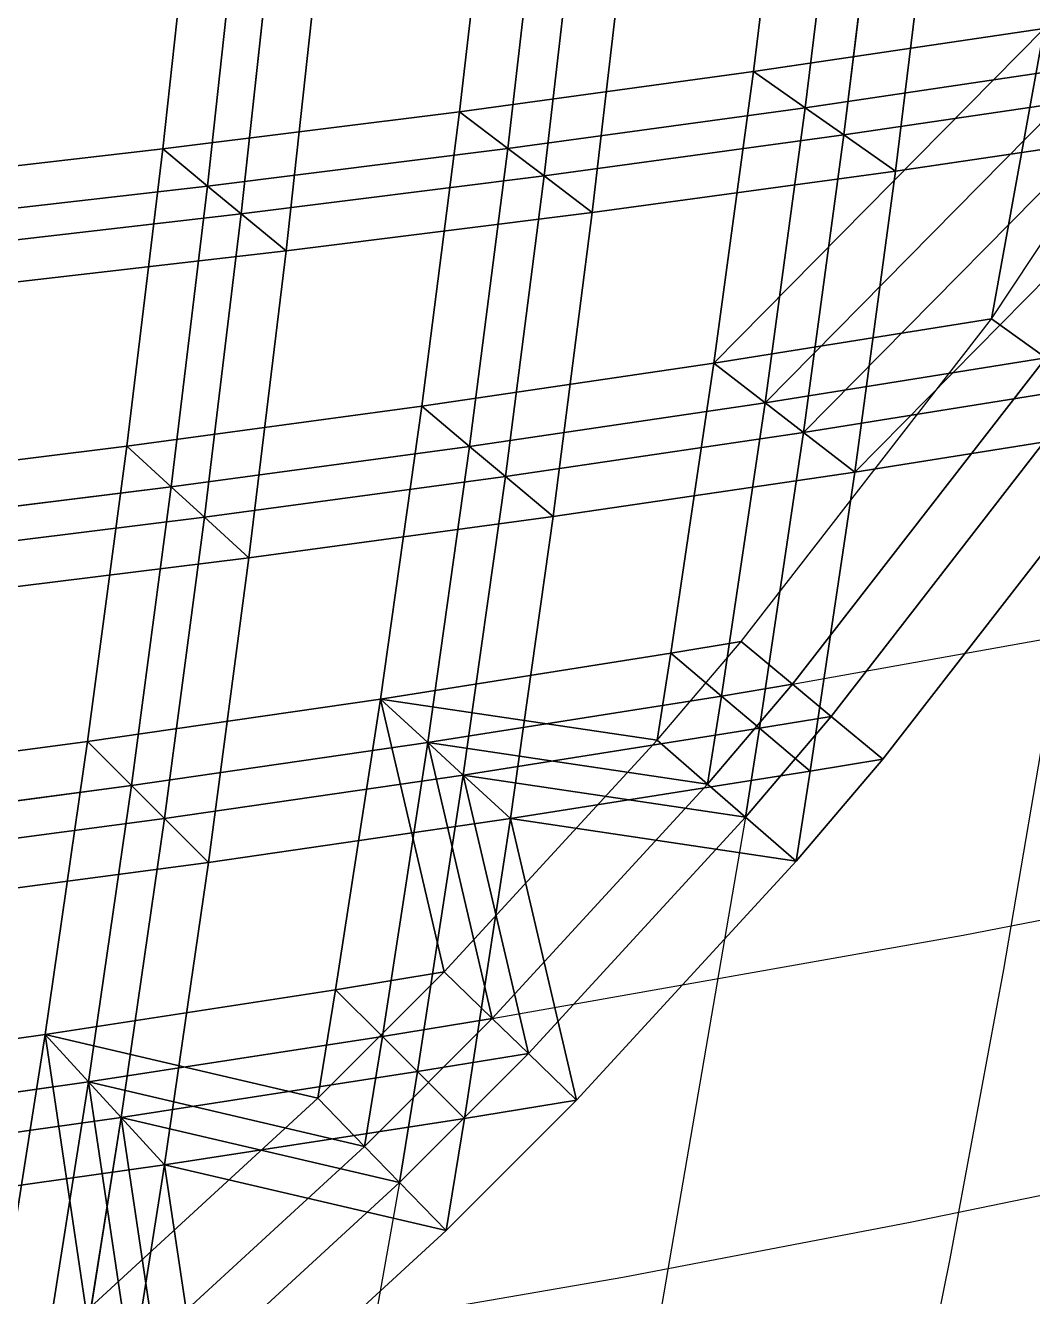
# Model space of a CAD drawing. Extents: x -25.3 to 28.3, y -25.5 to 26.5.
# Drawn here: x 11.857 to 15.059, y -13.819 to -9.778 of the extents above; entities that cross this region are included whole.
import ezdxf

# ---------------------------------------------------------------- set-up
doc = ezdxf.new("R2010")
doc.units = 0

msp = doc.modelspace()

# ---------------------------------------------------------------- linework, layer by layer
at = {"layer": 'LowerTendons'}
for p, q in [((14.33623, -10.03956, 30.1942), (15.27127, -9.90135, 29.77854)), ((13.39093, -10.16868, 30.58253), (14.33623, -10.03956, 30.1942)), ((12.43615, -10.28868, 30.94342), (13.39093, -10.16868, 30.58253)), ((11.47265, -10.39952, 31.2768), (12.43615, -10.28868, 30.94342)), ((14.2092, -10.97741, 29.92666), (15.10155, -10.83516, 29.539)), ((13.26925, -11.11605, 30.30463), (14.2092, -10.97741, 29.92666)), ((12.3205, -11.24481, 30.65566), (13.26925, -11.11605, 30.30463)), ((11.36368, -11.36368, 30.97973), (12.3205, -11.24481, 30.65566)), ((14.2965, -11.87239, 29.54093), (15.91129, -11.58328, 28.82132)), ((14.07035, -11.90998, 29.63423), (14.2965, -11.87239, 29.54093)), ((13.13634, -12.05742, 30.00109), (14.07035, -11.90998, 29.63423)), ((12.19426, -12.19426, 30.34156), (13.13634, -12.05742, 30.00109)), ((11.24481, -12.3205, 30.65566), (12.19426, -12.19426, 30.34156)), ((14.83911, -12.66991, 28.93586), (15.74993, -12.49178, 28.52903)), ((13.34152, -12.93495, 29.54151), (14.83911, -12.66991, 28.93586)), ((12.99217, -12.99217, 29.67183), (13.34152, -12.93495, 29.54151)), ((12.05742, -13.13634, 30.00109), (12.99217, -12.99217, 29.67183)), ((11.11605, -13.26925, 30.30463), (12.05742, -13.13634, 30.00109)), ((14.6701, -13.58229, 28.60629), (15.57546, -13.39556, 28.21301)), ((13.75696, -13.75696, 28.97417), (14.6701, -13.58229, 28.60629)), ((12.19031, -14.02624, 29.541), (13.75696, -13.75696, 28.97417))]:
    msp.add_line(p, q, dxfattribs=at)
at = {"layer": 'TestBases'}
for points in [[(14.17192, -9.92449, 29.84814), (15.09624, -9.78787, 29.43724), (15.21426, -8.86697, 29.66738), (14.28586, -8.99273, 30.08812)], [(14.33623, -10.03956, 30.1942), (15.27127, -9.90135, 29.77854), (15.39065, -8.96978, 30.01135), (14.45149, -9.09699, 30.43697)], [(14.33623, -10.03956, 30.1942), (15.27127, -9.90135, 29.77854), (15.39065, -8.96978, 30.01135), (14.45149, -9.09699, 30.43697)], [(13.23745, -10.05213, 30.23201), (14.17192, -9.92449, 29.84814), (14.28586, -8.99273, 30.08812), (13.34667, -9.11028, 30.48145)], [(14.17192, -9.92449, 29.84814), (14.28586, -8.99273, 30.08812), (14.45149, -9.09699, 30.43697), (14.33623, -10.03956, 30.1942)], [(14.28586, -8.99273, 30.08812), (14.17192, -9.92449, 29.84814), (14.33623, -10.03956, 30.1942), (14.45149, -9.09699, 30.43697)], [(14.45946, -10.12586, 30.45375), (15.40254, -9.98647, 30.03452), (15.52295, -9.04688, 30.26932), (14.57572, -9.17519, 30.69861)], [(14.45946, -10.12586, 30.45375), (15.40254, -9.98647, 30.03452), (15.52295, -9.04688, 30.26932), (14.57572, -9.17519, 30.69861)], [(12.29361, -10.17075, 30.58877), (13.23745, -10.05213, 30.23201), (13.34667, -9.11028, 30.48145), (12.39749, -9.21961, 30.84722)], [(13.23745, -10.05213, 30.23201), (13.34667, -9.11028, 30.48145), (13.50142, -9.21591, 30.83486), (13.39093, -10.16868, 30.58253)], [(13.34667, -9.11028, 30.48145), (13.23745, -10.05213, 30.23201), (13.39093, -10.16868, 30.58253), (13.50142, -9.21591, 30.83486)], [(13.39093, -10.16868, 30.58253), (14.33623, -10.03956, 30.1942), (14.45149, -9.09699, 30.43697), (13.50142, -9.21591, 30.83486)], [(13.39093, -10.16868, 30.58253), (14.33623, -10.03956, 30.1942), (14.45149, -9.09699, 30.43697), (13.50142, -9.21591, 30.83486)], [(14.33623, -10.03956, 30.1942), (14.45149, -9.09699, 30.43697), (14.57572, -9.17519, 30.69861), (14.45946, -10.12586, 30.45375)], [(14.45149, -9.09699, 30.43697), (14.33623, -10.03956, 30.1942), (14.45946, -10.12586, 30.45375), (14.57572, -9.17519, 30.69861)], [(14.62377, -10.24093, 30.79982), (15.57757, -10.09995, 30.37582), (15.69935, -9.14969, 30.61329), (14.74135, -9.27945, 31.04745)], [(13.50604, -10.25609, 30.84542), (14.45946, -10.12586, 30.45375), (14.57572, -9.17519, 30.69861), (13.61747, -9.29513, 31.09992)], [(13.50604, -10.25609, 30.84542), (14.45946, -10.12586, 30.45375), (14.57572, -9.17519, 30.69861), (13.61747, -9.29513, 31.09992)], [(14.45946, -10.12586, 30.45375), (14.57572, -9.17519, 30.69861), (14.74135, -9.27945, 31.04745), (14.62377, -10.24093, 30.79982)], [(14.57572, -9.17519, 30.69861), (14.45946, -10.12586, 30.45375), (14.62377, -10.24093, 30.79982), (14.74135, -9.27945, 31.04745)], [(11.34116, -10.28033, 30.91833), (12.29361, -10.17075, 30.58877), (12.39749, -9.21961, 30.84722), (11.43909, -9.32065, 31.1853)], [(12.29361, -10.17075, 30.58877), (12.39749, -9.21961, 30.84722), (12.54122, -9.3265, 31.20487), (12.43615, -10.28868, 30.94342)], [(12.39749, -9.21961, 30.84722), (12.29361, -10.17075, 30.58877), (12.43615, -10.28868, 30.94342), (12.54122, -9.3265, 31.20487)], [(12.43615, -10.28868, 30.94342), (13.39093, -10.16868, 30.58253), (13.50142, -9.21591, 30.83486), (12.54122, -9.3265, 31.20487)], [(12.43615, -10.28868, 30.94342), (13.39093, -10.16868, 30.58253), (13.50142, -9.21591, 30.83486), (12.54122, -9.3265, 31.20487)], [(13.39093, -10.16868, 30.58253), (13.50142, -9.21591, 30.83486), (13.61747, -9.29513, 31.09992), (13.50604, -10.25609, 30.84542)], [(13.50142, -9.21591, 30.83486), (13.39093, -10.16868, 30.58253), (13.50604, -10.25609, 30.84542), (13.61747, -9.29513, 31.09992)], [(13.65951, -10.37263, 31.19593), (14.62377, -10.24093, 30.79982), (14.74135, -9.27945, 31.04745), (13.77222, -9.40076, 31.45333)], [(11.47265, -10.39952, 31.2768), (12.43615, -10.28868, 30.94342), (12.54122, -9.3265, 31.20487), (11.57172, -9.42871, 31.54687)], [(11.47265, -10.39952, 31.2768), (12.43615, -10.28868, 30.94342), (12.54122, -9.3265, 31.20487), (11.57172, -9.42871, 31.54687)], [(12.43615, -10.28868, 30.94342), (12.54122, -9.3265, 31.20487), (12.64903, -9.40667, 31.47311), (12.54305, -10.37712, 31.20941)], [(12.54122, -9.3265, 31.20487), (12.43615, -10.28868, 30.94342), (12.54305, -10.37712, 31.20941), (12.64903, -9.40667, 31.47311)], [(12.54305, -10.37712, 31.20941), (13.50604, -10.25609, 30.84542), (13.61747, -9.29513, 31.09992), (12.64903, -9.40667, 31.47311)], [(12.54305, -10.37712, 31.20941), (13.50604, -10.25609, 30.84542), (13.61747, -9.29513, 31.09992), (12.64903, -9.40667, 31.47311)], [(13.50604, -10.25609, 30.84542), (13.61747, -9.29513, 31.09992), (13.77222, -9.40076, 31.45333), (13.65951, -10.37263, 31.19593)], [(13.61747, -9.29513, 31.09992), (13.50604, -10.25609, 30.84542), (13.65951, -10.37263, 31.19593), (13.77222, -9.40076, 31.45333)], [(11.57127, -10.48892, 31.54565), (12.54305, -10.37712, 31.20941), (12.64903, -9.40667, 31.47311), (11.67119, -9.50976, 31.81804)], [(11.57127, -10.48892, 31.54565), (12.54305, -10.37712, 31.20941), (12.64903, -9.40667, 31.47311), (11.67119, -9.50976, 31.81804)], [(12.54305, -10.37712, 31.20941), (12.64903, -9.40667, 31.47311), (12.79277, -9.51356, 31.83076), (12.68558, -10.49504, 31.56406)], [(12.64903, -9.40667, 31.47311), (12.54305, -10.37712, 31.20941), (12.68558, -10.49504, 31.56406), (12.79277, -9.51356, 31.83076)], [(12.68558, -10.49504, 31.56406), (13.65951, -10.37263, 31.19593), (13.77222, -9.40076, 31.45333), (12.79277, -9.51356, 31.83076)], [(11.70276, -10.60811, 31.90413), (12.68558, -10.49504, 31.56406), (12.79277, -9.51356, 31.83076), (11.80381, -9.61783, 32.17961)], [(14.92847, -10.71098, 29.20044), (14.92847, -10.71098, 29.20044), (15.5928, -9.71007, 29.20324), (15.09624, -9.78787, 29.43724)], [(14.92847, -10.71098, 29.20044), (15.5928, -9.71007, 29.20324), (15.77358, -9.82265, 29.54183), (15.10155, -10.83516, 29.539)], [(15.09624, -9.78787, 29.43724), (15.09624, -9.78787, 29.43724), (14.17192, -9.92449, 29.84814), (14.04634, -10.85159, 29.58366)], [(14.04634, -10.85159, 29.58366), (15.09624, -9.78787, 29.43724), (15.27127, -9.90135, 29.77854), (14.2092, -10.97741, 29.92666)], [(14.04634, -10.85159, 29.58366), (14.04634, -10.85159, 29.58366), (14.92847, -10.71098, 29.20044), (15.09624, -9.78787, 29.43724)], [(15.09624, -9.78787, 29.43724), (14.04634, -10.85159, 29.58366), (14.2092, -10.97741, 29.92666), (15.27127, -9.90135, 29.77854)], [(14.17192, -9.92449, 29.84814), (15.09624, -9.78787, 29.43724), (15.27127, -9.90135, 29.77854), (14.33623, -10.03956, 30.1942)], [(15.09624, -9.78787, 29.43724), (14.17192, -9.92449, 29.84814), (14.33623, -10.03956, 30.1942), (15.27127, -9.90135, 29.77854)], [(14.92847, -10.71098, 29.20044), (15.09624, -9.78787, 29.43724), (15.27127, -9.90135, 29.77854), (15.10155, -10.83516, 29.539)], [(15.09624, -9.78787, 29.43724), (14.92847, -10.71098, 29.20044), (15.10155, -10.83516, 29.539), (15.27127, -9.90135, 29.77854)], [(13.11716, -10.98865, 29.9573), (14.04634, -10.85159, 29.58366), (14.17192, -9.92449, 29.84814), (13.23745, -10.05213, 30.23201)], [(13.23745, -10.05213, 30.23201), (14.17192, -9.92449, 29.84814), (14.33623, -10.03956, 30.1942), (13.39093, -10.16868, 30.58253)], [(14.17192, -9.92449, 29.84814), (13.23745, -10.05213, 30.23201), (13.39093, -10.16868, 30.58253), (14.33623, -10.03956, 30.1942)], [(14.04634, -10.85159, 29.58366), (14.17192, -9.92449, 29.84814), (14.33623, -10.03956, 30.1942), (14.2092, -10.97741, 29.92666)], [(14.17192, -9.92449, 29.84814), (14.04634, -10.85159, 29.58366), (14.2092, -10.97741, 29.92666), (14.33623, -10.03956, 30.1942)], [(15.27127, -9.90135, 29.77854), (15.27127, -9.90135, 29.77854), (14.33623, -10.03956, 30.1942), (14.2092, -10.97741, 29.92666)], [(15.27127, -9.90135, 29.77854), (15.27127, -9.90135, 29.77854), (14.33623, -10.03956, 30.1942), (14.2092, -10.97741, 29.92666)], [(14.2092, -10.97741, 29.92666), (15.27127, -9.90135, 29.77854), (15.40254, -9.98647, 30.03452), (14.33134, -11.07177, 30.18391)], [(14.2092, -10.97741, 29.92666), (14.2092, -10.97741, 29.92666), (15.10155, -10.83516, 29.539), (15.27127, -9.90135, 29.77854)], [(14.2092, -10.97741, 29.92666), (14.2092, -10.97741, 29.92666), (15.10155, -10.83516, 29.539), (15.27127, -9.90135, 29.77854)], [(15.27127, -9.90135, 29.77854), (14.2092, -10.97741, 29.92666), (14.33134, -11.07177, 30.18391), (15.40254, -9.98647, 30.03452)], [(14.33623, -10.03956, 30.1942), (15.27127, -9.90135, 29.77854), (15.40254, -9.98647, 30.03452), (14.45946, -10.12586, 30.45375)], [(15.27127, -9.90135, 29.77854), (14.33623, -10.03956, 30.1942), (14.45946, -10.12586, 30.45375), (15.40254, -9.98647, 30.03452)], [(15.40254, -9.98647, 30.03452), (15.40254, -9.98647, 30.03452), (14.45946, -10.12586, 30.45375), (14.33134, -11.07177, 30.18391)], [(15.40254, -9.98647, 30.03452), (15.40254, -9.98647, 30.03452), (14.45946, -10.12586, 30.45375), (14.33134, -11.07177, 30.18391)], [(14.33134, -11.07177, 30.18391), (15.40254, -9.98647, 30.03452), (15.57757, -10.09995, 30.37582), (14.4942, -11.19759, 30.52691)], [(14.33134, -11.07177, 30.18391), (14.33134, -11.07177, 30.18391), (15.23136, -10.9283, 29.79292), (15.40254, -9.98647, 30.03452)], [(14.33134, -11.07177, 30.18391), (14.33134, -11.07177, 30.18391), (15.23136, -10.9283, 29.79292), (15.40254, -9.98647, 30.03452)], [(15.40254, -9.98647, 30.03452), (14.33134, -11.07177, 30.18391), (14.4942, -11.19759, 30.52691), (15.57757, -10.09995, 30.37582)], [(14.45946, -10.12586, 30.45375), (15.40254, -9.98647, 30.03452), (15.57757, -10.09995, 30.37582), (14.62377, -10.24093, 30.79982)], [(15.40254, -9.98647, 30.03452), (14.45946, -10.12586, 30.45375), (14.62377, -10.24093, 30.79982), (15.57757, -10.09995, 30.37582)], [(12.17929, -11.11593, 30.30431), (13.11716, -10.98865, 29.9573), (13.23745, -10.05213, 30.23201), (12.29361, -10.17075, 30.58877)], [(12.29361, -10.17075, 30.58877), (13.23745, -10.05213, 30.23201), (13.39093, -10.16868, 30.58253), (12.43615, -10.28868, 30.94342)], [(13.23745, -10.05213, 30.23201), (12.29361, -10.17075, 30.58877), (12.43615, -10.28868, 30.94342), (13.39093, -10.16868, 30.58253)], [(13.11716, -10.98865, 29.9573), (13.23745, -10.05213, 30.23201), (13.39093, -10.16868, 30.58253), (13.26925, -11.11605, 30.30463)], [(13.23745, -10.05213, 30.23201), (13.11716, -10.98865, 29.9573), (13.26925, -11.11605, 30.30463), (13.39093, -10.16868, 30.58253)], [(13.26925, -11.11605, 30.30463), (14.2092, -10.97741, 29.92666), (14.33623, -10.03956, 30.1942), (13.39093, -10.16868, 30.58253)], [(13.26925, -11.11605, 30.30463), (14.2092, -10.97741, 29.92666), (14.33623, -10.03956, 30.1942), (13.39093, -10.16868, 30.58253)], [(13.39093, -10.16868, 30.58253), (14.33623, -10.03956, 30.1942), (14.45946, -10.12586, 30.45375), (13.50604, -10.25609, 30.84542)], [(14.33623, -10.03956, 30.1942), (13.39093, -10.16868, 30.58253), (13.50604, -10.25609, 30.84542), (14.45946, -10.12586, 30.45375)], [(14.2092, -10.97741, 29.92666), (14.33623, -10.03956, 30.1942), (14.45946, -10.12586, 30.45375), (14.33134, -11.07177, 30.18391)], [(14.33623, -10.03956, 30.1942), (14.2092, -10.97741, 29.92666), (14.33134, -11.07177, 30.18391), (14.45946, -10.12586, 30.45375)], [(15.57757, -10.09995, 30.37582), (15.57757, -10.09995, 30.37582), (14.62377, -10.24093, 30.79982), (14.4942, -11.19759, 30.52691)], [(14.4942, -11.19759, 30.52691), (14.4942, -11.19759, 30.52691), (15.40445, -11.05249, 30.13147), (15.57757, -10.09995, 30.37582)], [(13.38331, -11.2116, 30.56513), (14.33134, -11.07177, 30.18391), (14.45946, -10.12586, 30.45375), (13.50604, -10.25609, 30.84542)], [(13.38331, -11.2116, 30.56513), (14.33134, -11.07177, 30.18391), (14.45946, -10.12586, 30.45375), (13.50604, -10.25609, 30.84542)], [(13.50604, -10.25609, 30.84542), (14.45946, -10.12586, 30.45375), (14.62377, -10.24093, 30.79982), (13.65951, -10.37263, 31.19593)], [(14.45946, -10.12586, 30.45375), (13.50604, -10.25609, 30.84542), (13.65951, -10.37263, 31.19593), (14.62377, -10.24093, 30.79982)], [(14.33134, -11.07177, 30.18391), (14.45946, -10.12586, 30.45375), (14.62377, -10.24093, 30.79982), (14.4942, -11.19759, 30.52691)], [(14.45946, -10.12586, 30.45375), (14.33134, -11.07177, 30.18391), (14.4942, -11.19759, 30.52691), (14.62377, -10.24093, 30.79982)], [(11.23344, -11.23344, 30.62466), (12.17929, -11.11593, 30.30431), (12.29361, -10.17075, 30.58877), (11.34116, -10.28033, 30.91833)], [(11.34116, -10.28033, 30.91833), (12.29361, -10.17075, 30.58877), (12.43615, -10.28868, 30.94342), (11.47265, -10.39952, 31.2768)], [(12.29361, -10.17075, 30.58877), (11.34116, -10.28033, 30.91833), (11.47265, -10.39952, 31.2768), (12.43615, -10.28868, 30.94342)], [(12.17929, -11.11593, 30.30431), (12.29361, -10.17075, 30.58877), (12.43615, -10.28868, 30.94342), (12.3205, -11.24481, 30.65566)], [(12.29361, -10.17075, 30.58877), (12.17929, -11.11593, 30.30431), (12.3205, -11.24481, 30.65566), (12.43615, -10.28868, 30.94342)], [(12.3205, -11.24481, 30.65566), (13.26925, -11.11605, 30.30463), (13.39093, -10.16868, 30.58253), (12.43615, -10.28868, 30.94342)], [(12.3205, -11.24481, 30.65566), (13.26925, -11.11605, 30.30463), (13.39093, -10.16868, 30.58253), (12.43615, -10.28868, 30.94342)], [(12.43615, -10.28868, 30.94342), (13.39093, -10.16868, 30.58253), (13.50604, -10.25609, 30.84542), (12.54305, -10.37712, 31.20941)], [(13.39093, -10.16868, 30.58253), (12.43615, -10.28868, 30.94342), (12.54305, -10.37712, 31.20941), (13.50604, -10.25609, 30.84542)], [(13.26925, -11.11605, 30.30463), (13.39093, -10.16868, 30.58253), (13.50604, -10.25609, 30.84542), (13.38331, -11.2116, 30.56513)], [(13.39093, -10.16868, 30.58253), (13.26925, -11.11605, 30.30463), (13.38331, -11.2116, 30.56513), (13.50604, -10.25609, 30.84542)], [(12.4264, -11.34147, 30.91918), (13.38331, -11.2116, 30.56513), (13.50604, -10.25609, 30.84542), (12.54305, -10.37712, 31.20941)], [(12.4264, -11.34147, 30.91918), (13.38331, -11.2116, 30.56513), (13.50604, -10.25609, 30.84542), (12.54305, -10.37712, 31.20941)], [(12.54305, -10.37712, 31.20941), (13.50604, -10.25609, 30.84542), (13.65951, -10.37263, 31.19593), (12.68558, -10.49504, 31.56406)], [(13.50604, -10.25609, 30.84542), (12.54305, -10.37712, 31.20941), (12.68558, -10.49504, 31.56406), (13.65951, -10.37263, 31.19593)], [(13.38331, -11.2116, 30.56513), (13.50604, -10.25609, 30.84542), (13.65951, -10.37263, 31.19593), (13.53539, -11.33901, 30.91246)], [(13.50604, -10.25609, 30.84542), (13.38331, -11.2116, 30.56513), (13.53539, -11.33901, 30.91246), (13.65951, -10.37263, 31.19593)], [(13.53539, -11.33901, 30.91246), (14.4942, -11.19759, 30.52691), (14.62377, -10.24093, 30.79982), (13.65951, -10.37263, 31.19593)], [(11.36368, -11.36368, 30.97973), (12.3205, -11.24481, 30.65566), (12.43615, -10.28868, 30.94342), (11.47265, -10.39952, 31.2768)], [(11.36368, -11.36368, 30.97973), (12.3205, -11.24481, 30.65566), (12.43615, -10.28868, 30.94342), (11.47265, -10.39952, 31.2768)], [(11.47265, -10.39952, 31.2768), (12.43615, -10.28868, 30.94342), (12.54305, -10.37712, 31.20941), (11.57127, -10.48892, 31.54565)], [(12.43615, -10.28868, 30.94342), (11.47265, -10.39952, 31.2768), (11.57127, -10.48892, 31.54565), (12.54305, -10.37712, 31.20941)], [(12.3205, -11.24481, 30.65566), (12.43615, -10.28868, 30.94342), (12.54305, -10.37712, 31.20941), (12.4264, -11.34147, 30.91918)], [(12.43615, -10.28868, 30.94342), (12.3205, -11.24481, 30.65566), (12.4264, -11.34147, 30.91918), (12.54305, -10.37712, 31.20941)], [(11.46137, -11.46137, 31.24603), (12.4264, -11.34147, 30.91918), (12.54305, -10.37712, 31.20941), (11.57127, -10.48892, 31.54565)], [(11.46137, -11.46137, 31.24603), (12.4264, -11.34147, 30.91918), (12.54305, -10.37712, 31.20941), (11.57127, -10.48892, 31.54565)], [(11.57127, -10.48892, 31.54565), (12.54305, -10.37712, 31.20941), (12.68558, -10.49504, 31.56406), (11.70276, -10.60811, 31.90413)], [(12.54305, -10.37712, 31.20941), (11.57127, -10.48892, 31.54565), (11.70276, -10.60811, 31.90413), (12.68558, -10.49504, 31.56406)], [(12.4264, -11.34147, 30.91918), (12.54305, -10.37712, 31.20941), (12.68558, -10.49504, 31.56406), (12.56761, -11.47035, 31.27053)], [(12.54305, -10.37712, 31.20941), (12.4264, -11.34147, 30.91918), (12.56761, -11.47035, 31.27053), (12.68558, -10.49504, 31.56406)], [(12.56761, -11.47035, 31.27053), (13.53539, -11.33901, 30.91246), (13.65951, -10.37263, 31.19593), (12.68558, -10.49504, 31.56406)], [(11.59161, -11.59161, 31.6011), (12.56761, -11.47035, 31.27053), (12.68558, -10.49504, 31.56406), (11.70276, -10.60811, 31.90413)], [(14.13264, -11.73631, 29.20235), (14.92847, -10.71098, 29.20044), (14.04634, -10.85159, 29.58366), (13.90909, -11.77348, 29.29458)], [(14.92847, -10.71098, 29.20044), (14.04634, -10.85159, 29.58366), (14.2092, -10.97741, 29.92666), (15.10155, -10.83516, 29.539)], [(14.04634, -10.85159, 29.58366), (14.92847, -10.71098, 29.20044), (15.10155, -10.83516, 29.539), (14.2092, -10.97741, 29.92666)], [(14.13264, -11.73631, 29.20235), (14.92847, -10.71098, 29.20044), (15.10155, -10.83516, 29.539), (14.2965, -11.87239, 29.54093)], [(14.92847, -10.71098, 29.20044), (14.92847, -10.71098, 29.20044), (15.10155, -10.83516, 29.539)], [(12.98578, -11.91923, 29.65723), (13.90909, -11.77348, 29.29458), (14.04634, -10.85159, 29.58366), (13.11716, -10.98865, 29.9573)], [(13.11716, -10.98865, 29.9573), (14.04634, -10.85159, 29.58366), (14.2092, -10.97741, 29.92666), (13.26925, -11.11605, 30.30463)], [(14.04634, -10.85159, 29.58366), (13.11716, -10.98865, 29.9573), (13.26925, -11.11605, 30.30463), (14.2092, -10.97741, 29.92666)], [(13.90909, -11.77348, 29.29458), (14.04634, -10.85159, 29.58366), (14.2092, -10.97741, 29.92666), (14.07035, -11.90998, 29.63423)], [(14.04634, -10.85159, 29.58366), (13.90909, -11.77348, 29.29458), (14.07035, -11.90998, 29.63423), (14.2092, -10.97741, 29.92666)], [(14.04634, -10.85159, 29.58366), (14.04634, -10.85159, 29.58366), (14.2092, -10.97741, 29.92666)], [(14.2965, -11.87239, 29.54093), (15.10155, -10.83516, 29.539), (14.2092, -10.97741, 29.92666), (14.07035, -11.90998, 29.63423)], [(14.2965, -11.87239, 29.54093), (15.10155, -10.83516, 29.539), (14.2092, -10.97741, 29.92666), (14.07035, -11.90998, 29.63423)], [(15.10155, -10.83516, 29.539), (14.2092, -10.97741, 29.92666), (14.33134, -11.07177, 30.18391), (15.23136, -10.9283, 29.79292)], [(14.2092, -10.97741, 29.92666), (15.10155, -10.83516, 29.539), (15.23136, -10.9283, 29.79292), (14.33134, -11.07177, 30.18391)], [(14.2965, -11.87239, 29.54093), (15.10155, -10.83516, 29.539), (15.23136, -10.9283, 29.79292), (14.41939, -11.97444, 29.79486)], [(14.41939, -11.97444, 29.79486), (15.23136, -10.9283, 29.79292), (14.33134, -11.07177, 30.18391), (14.1913, -12.01236, 29.88896)], [(14.41939, -11.97444, 29.79486), (15.23136, -10.9283, 29.79292), (14.33134, -11.07177, 30.18391), (14.1913, -12.01236, 29.88896)], [(15.23136, -10.9283, 29.79292), (14.33134, -11.07177, 30.18391), (14.4942, -11.19759, 30.52691), (15.40445, -11.05249, 30.13147)], [(14.33134, -11.07177, 30.18391), (15.23136, -10.9283, 29.79292), (15.40445, -11.05249, 30.13147), (14.4942, -11.19759, 30.52691)], [(14.41939, -11.97444, 29.79486), (15.23136, -10.9283, 29.79292), (15.40445, -11.05249, 30.13147), (14.58325, -12.11052, 30.13344)], [(12.0545, -12.0545, 29.9938), (12.98578, -11.91923, 29.65723), (13.11716, -10.98865, 29.9573), (12.17929, -11.11593, 30.30431)], [(12.17929, -11.11593, 30.30431), (13.11716, -10.98865, 29.9573), (13.26925, -11.11605, 30.30463), (12.3205, -11.24481, 30.65566)], [(13.11716, -10.98865, 29.9573), (12.17929, -11.11593, 30.30431), (12.3205, -11.24481, 30.65566), (13.26925, -11.11605, 30.30463)], [(12.98578, -11.91923, 29.65723), (13.11716, -10.98865, 29.9573), (13.26925, -11.11605, 30.30463), (13.13634, -12.05742, 30.00109)], [(13.11716, -10.98865, 29.9573), (12.98578, -11.91923, 29.65723), (13.13634, -12.05742, 30.00109), (13.26925, -11.11605, 30.30463)], [(13.13634, -12.05742, 30.00109), (14.07035, -11.90998, 29.63423), (14.2092, -10.97741, 29.92666), (13.26925, -11.11605, 30.30463)], [(13.13634, -12.05742, 30.00109), (14.07035, -11.90998, 29.63423), (14.2092, -10.97741, 29.92666), (13.26925, -11.11605, 30.30463)], [(13.26925, -11.11605, 30.30463), (14.2092, -10.97741, 29.92666), (14.33134, -11.07177, 30.18391), (13.38331, -11.2116, 30.56513)], [(14.2092, -10.97741, 29.92666), (13.26925, -11.11605, 30.30463), (13.38331, -11.2116, 30.56513), (14.33134, -11.07177, 30.18391)], [(14.07035, -11.90998, 29.63423), (14.2092, -10.97741, 29.92666), (14.33134, -11.07177, 30.18391), (14.1913, -12.01236, 29.88896)], [(14.2092, -10.97741, 29.92666), (14.07035, -11.90998, 29.63423), (14.1913, -12.01236, 29.88896), (14.33134, -11.07177, 30.18391)], [(14.2092, -10.97741, 29.92666), (14.2092, -10.97741, 29.92666), (14.33134, -11.07177, 30.18391)], [(13.24926, -12.16107, 30.25898), (14.1913, -12.01236, 29.88896), (14.33134, -11.07177, 30.18391), (13.38331, -11.2116, 30.56513)], [(13.24926, -12.16107, 30.25898), (14.1913, -12.01236, 29.88896), (14.33134, -11.07177, 30.18391), (13.38331, -11.2116, 30.56513)], [(13.38331, -11.2116, 30.56513), (14.33134, -11.07177, 30.18391), (14.4942, -11.19759, 30.52691), (13.53539, -11.33901, 30.91246)], [(14.33134, -11.07177, 30.18391), (13.38331, -11.2116, 30.56513), (13.53539, -11.33901, 30.91246), (14.4942, -11.19759, 30.52691)], [(14.1913, -12.01236, 29.88896), (14.33134, -11.07177, 30.18391), (14.4942, -11.19759, 30.52691), (14.35257, -12.14887, 30.22861)], [(14.33134, -11.07177, 30.18391), (14.1913, -12.01236, 29.88896), (14.35257, -12.14887, 30.22861), (14.4942, -11.19759, 30.52691)], [(14.33134, -11.07177, 30.18391), (14.33134, -11.07177, 30.18391), (14.4942, -11.19759, 30.52691)], [(14.58325, -12.11052, 30.13344), (15.40445, -11.05249, 30.13147), (14.4942, -11.19759, 30.52691), (14.35257, -12.14887, 30.22861)], [(11.11593, -12.17929, 30.30431), (12.0545, -12.0545, 29.9938), (12.17929, -11.11593, 30.30431), (11.23344, -11.23344, 30.62466)], [(11.23344, -11.23344, 30.62466), (12.17929, -11.11593, 30.30431), (12.3205, -11.24481, 30.65566), (11.36368, -11.36368, 30.97973)], [(12.17929, -11.11593, 30.30431), (11.23344, -11.23344, 30.62466), (11.36368, -11.36368, 30.97973), (12.3205, -11.24481, 30.65566)], [(12.0545, -12.0545, 29.9938), (12.17929, -11.11593, 30.30431), (12.3205, -11.24481, 30.65566), (12.19426, -12.19426, 30.34156)], [(12.17929, -11.11593, 30.30431), (12.0545, -12.0545, 29.9938), (12.19426, -12.19426, 30.34156), (12.3205, -11.24481, 30.65566)], [(12.19426, -12.19426, 30.34156), (13.13634, -12.05742, 30.00109), (13.26925, -11.11605, 30.30463), (12.3205, -11.24481, 30.65566)], [(12.19426, -12.19426, 30.34156), (13.13634, -12.05742, 30.00109), (13.26925, -11.11605, 30.30463), (12.3205, -11.24481, 30.65566)], [(12.3205, -11.24481, 30.65566), (13.26925, -11.11605, 30.30463), (13.38331, -11.2116, 30.56513), (12.4264, -11.34147, 30.91918)], [(13.26925, -11.11605, 30.30463), (12.3205, -11.24481, 30.65566), (12.4264, -11.34147, 30.91918), (13.38331, -11.2116, 30.56513)], [(13.13634, -12.05742, 30.00109), (13.26925, -11.11605, 30.30463), (13.38331, -11.2116, 30.56513), (13.24926, -12.16107, 30.25898)], [(13.26925, -11.11605, 30.30463), (13.13634, -12.05742, 30.00109), (13.24926, -12.16107, 30.25898), (13.38331, -11.2116, 30.56513)], [(12.29908, -12.29908, 30.60237), (13.24926, -12.16107, 30.25898), (13.38331, -11.2116, 30.56513), (12.4264, -11.34147, 30.91918)], [(12.29908, -12.29908, 30.60237), (13.24926, -12.16107, 30.25898), (13.38331, -11.2116, 30.56513), (12.4264, -11.34147, 30.91918)], [(12.4264, -11.34147, 30.91918), (13.38331, -11.2116, 30.56513), (13.53539, -11.33901, 30.91246), (12.56761, -11.47035, 31.27053)], [(13.38331, -11.2116, 30.56513), (12.4264, -11.34147, 30.91918), (12.56761, -11.47035, 31.27053), (13.53539, -11.33901, 30.91246)], [(13.24926, -12.16107, 30.25898), (13.38331, -11.2116, 30.56513), (13.53539, -11.33901, 30.91246), (13.39982, -12.29926, 30.60283)], [(13.38331, -11.2116, 30.56513), (13.24926, -12.16107, 30.25898), (13.39982, -12.29926, 30.60283), (13.53539, -11.33901, 30.91246)], [(13.39982, -12.29926, 30.60283), (14.35257, -12.14887, 30.22861), (14.4942, -11.19759, 30.52691), (13.53539, -11.33901, 30.91246)], [(11.24481, -12.3205, 30.65566), (12.19426, -12.19426, 30.34156), (12.3205, -11.24481, 30.65566), (11.36368, -11.36368, 30.97973)], [(11.24481, -12.3205, 30.65566), (12.19426, -12.19426, 30.34156), (12.3205, -11.24481, 30.65566), (11.36368, -11.36368, 30.97973)], [(11.36368, -11.36368, 30.97973), (12.3205, -11.24481, 30.65566), (12.4264, -11.34147, 30.91918), (11.46137, -11.46137, 31.24603)], [(12.3205, -11.24481, 30.65566), (11.36368, -11.36368, 30.97973), (11.46137, -11.46137, 31.24603), (12.4264, -11.34147, 30.91918)], [(12.19426, -12.19426, 30.34156), (12.3205, -11.24481, 30.65566), (12.4264, -11.34147, 30.91918), (12.29908, -12.29908, 30.60237)], [(12.3205, -11.24481, 30.65566), (12.19426, -12.19426, 30.34156), (12.29908, -12.29908, 30.60237), (12.4264, -11.34147, 30.91918)], [(11.34147, -12.4264, 30.91918), (12.29908, -12.29908, 30.60237), (12.4264, -11.34147, 30.91918), (11.46137, -11.46137, 31.24603)], [(11.34147, -12.4264, 30.91918), (12.29908, -12.29908, 30.60237), (12.4264, -11.34147, 30.91918), (11.46137, -11.46137, 31.24603)], [(11.46137, -11.46137, 31.24603), (12.4264, -11.34147, 30.91918), (12.56761, -11.47035, 31.27053), (11.59161, -11.59161, 31.6011)], [(12.4264, -11.34147, 30.91918), (11.46137, -11.46137, 31.24603), (11.59161, -11.59161, 31.6011), (12.56761, -11.47035, 31.27053)], [(12.29908, -12.29908, 30.60237), (12.4264, -11.34147, 30.91918), (12.56761, -11.47035, 31.27053), (12.43884, -12.43884, 30.95013)], [(12.4264, -11.34147, 30.91918), (12.29908, -12.29908, 30.60237), (12.43884, -12.43884, 30.95013), (12.56761, -11.47035, 31.27053)], [(12.43884, -12.43884, 30.95013), (13.39982, -12.29926, 30.60283), (13.53539, -11.33901, 30.91246), (12.56761, -11.47035, 31.27053)], [(11.47035, -12.56761, 31.27053), (12.43884, -12.43884, 30.95013), (12.56761, -11.47035, 31.27053), (11.59161, -11.59161, 31.6011)], [(13.86548, -12.05059, 29.20242), (13.86548, -12.05059, 29.20242), (14.13264, -11.73631, 29.20235), (13.90909, -11.77348, 29.29458)], [(13.86548, -12.05059, 29.20242), (14.13264, -11.73631, 29.20235), (14.2965, -11.87239, 29.54093), (14.02624, -12.19031, 29.541)], [(14.13264, -11.73631, 29.20235), (13.90909, -11.77348, 29.29458), (14.07035, -11.90998, 29.63423), (14.2965, -11.87239, 29.54093)], [(13.90909, -11.77348, 29.29458), (14.13264, -11.73631, 29.20235), (14.2965, -11.87239, 29.54093), (14.07035, -11.90998, 29.63423)], [(12.98578, -11.91923, 29.65723), (13.90909, -11.77348, 29.29458), (14.07035, -11.90998, 29.63423), (13.13634, -12.05742, 30.00109)], [(13.86548, -12.05059, 29.20242), (13.86548, -12.05059, 29.20242), (13.90909, -11.77348, 29.29458), (12.98578, -11.91923, 29.65723)], [(13.90909, -11.77348, 29.29458), (12.98578, -11.91923, 29.65723), (13.13634, -12.05742, 30.00109), (14.07035, -11.90998, 29.63423)], [(13.86548, -12.05059, 29.20242), (13.90909, -11.77348, 29.29458), (14.07035, -11.90998, 29.63423), (14.02624, -12.19031, 29.541)], [(13.90909, -11.77348, 29.29458), (13.86548, -12.05059, 29.20242), (14.02624, -12.19031, 29.541), (14.07035, -11.90998, 29.63423)], [(14.02624, -12.19031, 29.541), (14.02624, -12.19031, 29.541), (14.2965, -11.87239, 29.54093), (14.07035, -11.90998, 29.63423)], [(14.02624, -12.19031, 29.541), (14.02624, -12.19031, 29.541), (14.2965, -11.87239, 29.54093), (14.07035, -11.90998, 29.63423)], [(14.02624, -12.19031, 29.541), (14.2965, -11.87239, 29.54093), (14.41939, -11.97444, 29.79486), (14.14681, -12.2951, 29.79494)], [(14.2965, -11.87239, 29.54093), (14.07035, -11.90998, 29.63423), (14.1913, -12.01236, 29.88896), (14.41939, -11.97444, 29.79486)], [(14.07035, -11.90998, 29.63423), (14.2965, -11.87239, 29.54093), (14.41939, -11.97444, 29.79486), (14.1913, -12.01236, 29.88896)], [(11.91923, -12.98578, 29.65723), (12.84326, -12.84326, 29.33175), (12.98578, -11.91923, 29.65723), (12.0545, -12.0545, 29.9938)], [(12.0545, -12.0545, 29.9938), (12.98578, -11.91923, 29.65723), (13.13634, -12.05742, 30.00109), (12.19426, -12.19426, 30.34156)], [(12.98578, -11.91923, 29.65723), (12.0545, -12.0545, 29.9938), (12.19426, -12.19426, 30.34156), (13.13634, -12.05742, 30.00109)], [(12.84326, -12.84326, 29.33175), (12.98578, -11.91923, 29.65723), (13.13634, -12.05742, 30.00109), (12.99217, -12.99217, 29.67183)], [(13.18861, -12.7867, 29.20292), (13.18861, -12.7867, 29.20292), (12.98578, -11.91923, 29.65723), (12.84326, -12.84326, 29.33175)], [(12.98578, -11.91923, 29.65723), (12.84326, -12.84326, 29.33175), (12.99217, -12.99217, 29.67183), (13.13634, -12.05742, 30.00109)], [(13.18861, -12.7867, 29.20292), (12.98578, -11.91923, 29.65723), (13.13634, -12.05742, 30.00109), (13.34152, -12.93495, 29.54151)], [(13.18861, -12.7867, 29.20292), (13.18861, -12.7867, 29.20292), (13.86548, -12.05059, 29.20242), (12.98578, -11.91923, 29.65723)], [(13.86548, -12.05059, 29.20242), (12.98578, -11.91923, 29.65723), (13.13634, -12.05742, 30.00109), (14.02624, -12.19031, 29.541)], [(12.98578, -11.91923, 29.65723), (13.18861, -12.7867, 29.20292), (13.34152, -12.93495, 29.54151), (13.13634, -12.05742, 30.00109)], [(12.98578, -11.91923, 29.65723), (13.86548, -12.05059, 29.20242), (14.02624, -12.19031, 29.541), (13.13634, -12.05742, 30.00109)], [(13.13634, -12.05742, 30.00109), (14.07035, -11.90998, 29.63423), (14.1913, -12.01236, 29.88896), (13.24926, -12.16107, 30.25898)], [(14.02624, -12.19031, 29.541), (14.02624, -12.19031, 29.541), (14.07035, -11.90998, 29.63423), (13.13634, -12.05742, 30.00109)], [(14.02624, -12.19031, 29.541), (14.02624, -12.19031, 29.541), (14.07035, -11.90998, 29.63423), (13.13634, -12.05742, 30.00109)], [(14.07035, -11.90998, 29.63423), (13.13634, -12.05742, 30.00109), (13.24926, -12.16107, 30.25898), (14.1913, -12.01236, 29.88896)], [(14.02624, -12.19031, 29.541), (14.07035, -11.90998, 29.63423), (14.1913, -12.01236, 29.88896), (14.14681, -12.2951, 29.79494)], [(14.07035, -11.90998, 29.63423), (14.02624, -12.19031, 29.541), (14.14681, -12.2951, 29.79494), (14.1913, -12.01236, 29.88896)], [(14.14681, -12.2951, 29.79494), (14.14681, -12.2951, 29.79494), (14.41939, -11.97444, 29.79486), (14.1913, -12.01236, 29.88896)], [(14.14681, -12.2951, 29.79494), (14.14681, -12.2951, 29.79494), (14.41939, -11.97444, 29.79486), (14.1913, -12.01236, 29.88896)], [(14.14681, -12.2951, 29.79494), (14.41939, -11.97444, 29.79486), (14.58325, -12.11052, 30.13344), (14.30757, -12.43482, 30.13352)], [(14.41939, -11.97444, 29.79486), (14.1913, -12.01236, 29.88896), (14.35257, -12.14887, 30.22861), (14.58325, -12.11052, 30.13344)], [(14.1913, -12.01236, 29.88896), (14.41939, -11.97444, 29.79486), (14.58325, -12.11052, 30.13344), (14.35257, -12.14887, 30.22861)], [(13.24926, -12.16107, 30.25898), (14.1913, -12.01236, 29.88896), (14.35257, -12.14887, 30.22861), (13.39982, -12.29926, 30.60283)], [(14.14681, -12.2951, 29.79494), (14.14681, -12.2951, 29.79494), (14.1913, -12.01236, 29.88896), (13.24926, -12.16107, 30.25898)], [(14.14681, -12.2951, 29.79494), (14.14681, -12.2951, 29.79494), (14.1913, -12.01236, 29.88896), (13.24926, -12.16107, 30.25898)], [(14.1913, -12.01236, 29.88896), (13.24926, -12.16107, 30.25898), (13.39982, -12.29926, 30.60283), (14.35257, -12.14887, 30.22861)], [(14.14681, -12.2951, 29.79494), (14.1913, -12.01236, 29.88896), (14.35257, -12.14887, 30.22861), (14.30757, -12.43482, 30.13352)], [(14.1913, -12.01236, 29.88896), (14.14681, -12.2951, 29.79494), (14.30757, -12.43482, 30.13352), (14.35257, -12.14887, 30.22861)], [(10.98865, -13.11716, 29.9573), (11.91923, -12.98578, 29.65723), (12.0545, -12.0545, 29.9938), (11.11593, -12.17929, 30.30431)], [(11.11593, -12.17929, 30.30431), (12.0545, -12.0545, 29.9938), (12.19426, -12.19426, 30.34156), (11.24481, -12.3205, 30.65566)], [(12.0545, -12.0545, 29.9938), (11.11593, -12.17929, 30.30431), (11.24481, -12.3205, 30.65566), (12.19426, -12.19426, 30.34156)], [(11.91923, -12.98578, 29.65723), (12.0545, -12.0545, 29.9938), (12.19426, -12.19426, 30.34156), (12.05742, -13.13634, 30.00109)], [(12.0545, -12.0545, 29.9938), (11.91923, -12.98578, 29.65723), (12.05742, -13.13634, 30.00109), (12.19426, -12.19426, 30.34156)], [(12.05742, -13.13634, 30.00109), (12.99217, -12.99217, 29.67183), (13.13634, -12.05742, 30.00109), (12.19426, -12.19426, 30.34156)], [(12.05742, -13.13634, 30.00109), (12.99217, -12.99217, 29.67183), (13.13634, -12.05742, 30.00109), (12.19426, -12.19426, 30.34156)], [(12.19426, -12.19426, 30.34156), (13.13634, -12.05742, 30.00109), (13.24926, -12.16107, 30.25898), (12.29908, -12.29908, 30.60237)], [(13.13634, -12.05742, 30.00109), (12.19426, -12.19426, 30.34156), (12.29908, -12.29908, 30.60237), (13.24926, -12.16107, 30.25898)], [(12.99217, -12.99217, 29.67183), (13.13634, -12.05742, 30.00109), (13.24926, -12.16107, 30.25898), (13.10385, -13.10385, 29.92688)], [(13.34152, -12.93495, 29.54151), (13.34152, -12.93495, 29.54151), (13.13634, -12.05742, 30.00109), (12.99217, -12.99217, 29.67183)], [(13.34152, -12.93495, 29.54151), (13.34152, -12.93495, 29.54151), (13.13634, -12.05742, 30.00109), (12.99217, -12.99217, 29.67183)], [(13.13634, -12.05742, 30.00109), (12.99217, -12.99217, 29.67183), (13.10385, -13.10385, 29.92688), (13.24926, -12.16107, 30.25898)], [(13.34152, -12.93495, 29.54151), (13.13634, -12.05742, 30.00109), (13.24926, -12.16107, 30.25898), (13.45621, -13.04614, 29.79545)], [(13.34152, -12.93495, 29.54151), (13.34152, -12.93495, 29.54151), (14.02624, -12.19031, 29.541), (13.13634, -12.05742, 30.00109)], [(13.34152, -12.93495, 29.54151), (13.34152, -12.93495, 29.54151), (14.02624, -12.19031, 29.541), (13.13634, -12.05742, 30.00109)], [(14.02624, -12.19031, 29.541), (13.13634, -12.05742, 30.00109), (13.24926, -12.16107, 30.25898), (14.14681, -12.2951, 29.79494)], [(13.13634, -12.05742, 30.00109), (13.34152, -12.93495, 29.54151), (13.45621, -13.04614, 29.79545), (13.24926, -12.16107, 30.25898)], [(13.13634, -12.05742, 30.00109), (14.02624, -12.19031, 29.541), (14.14681, -12.2951, 29.79494), (13.24926, -12.16107, 30.25898)], [(13.18861, -12.7867, 29.20292), (13.86548, -12.05059, 29.20242), (14.02624, -12.19031, 29.541), (13.34152, -12.93495, 29.54151)], [(13.86548, -12.05059, 29.20242), (13.86548, -12.05059, 29.20242), (14.02624, -12.19031, 29.541)], [(13.86548, -12.05059, 29.20242), (13.86548, -12.05059, 29.20242), (14.02624, -12.19031, 29.541)], [(14.30757, -12.43482, 30.13352), (14.30757, -12.43482, 30.13352), (14.58325, -12.11052, 30.13344), (14.35257, -12.14887, 30.22861)], [(12.16107, -13.24926, 30.25898), (13.10385, -13.10385, 29.92688), (13.24926, -12.16107, 30.25898), (12.29908, -12.29908, 30.60237)], [(12.16107, -13.24926, 30.25898), (13.10385, -13.10385, 29.92688), (13.24926, -12.16107, 30.25898), (12.29908, -12.29908, 30.60237)], [(12.29908, -12.29908, 30.60237), (13.24926, -12.16107, 30.25898), (13.39982, -12.29926, 30.60283), (12.43884, -12.43884, 30.95013)], [(13.24926, -12.16107, 30.25898), (12.29908, -12.29908, 30.60237), (12.43884, -12.43884, 30.95013), (13.39982, -12.29926, 30.60283)], [(13.10385, -13.10385, 29.92688), (13.24926, -12.16107, 30.25898), (13.39982, -12.29926, 30.60283), (13.25275, -13.25275, 30.26696)], [(13.45621, -13.04614, 29.79545), (13.45621, -13.04614, 29.79545), (13.24926, -12.16107, 30.25898), (13.10385, -13.10385, 29.92688)], [(13.45621, -13.04614, 29.79545), (13.45621, -13.04614, 29.79545), (13.24926, -12.16107, 30.25898), (13.10385, -13.10385, 29.92688)], [(13.24926, -12.16107, 30.25898), (13.10385, -13.10385, 29.92688), (13.25275, -13.25275, 30.26696), (13.39982, -12.29926, 30.60283)], [(13.45621, -13.04614, 29.79545), (13.24926, -12.16107, 30.25898), (13.39982, -12.29926, 30.60283), (13.60912, -13.19439, 30.13403)], [(13.45621, -13.04614, 29.79545), (13.45621, -13.04614, 29.79545), (14.14681, -12.2951, 29.79494), (13.24926, -12.16107, 30.25898)], [(13.45621, -13.04614, 29.79545), (13.45621, -13.04614, 29.79545), (14.14681, -12.2951, 29.79494), (13.24926, -12.16107, 30.25898)], [(14.14681, -12.2951, 29.79494), (13.24926, -12.16107, 30.25898), (13.39982, -12.29926, 30.60283), (14.30757, -12.43482, 30.13352)], [(13.24926, -12.16107, 30.25898), (13.45621, -13.04614, 29.79545), (13.60912, -13.19439, 30.13403), (13.39982, -12.29926, 30.60283)], [(13.24926, -12.16107, 30.25898), (14.14681, -12.2951, 29.79494), (14.30757, -12.43482, 30.13352), (13.39982, -12.29926, 30.60283)], [(14.30757, -12.43482, 30.13352), (14.30757, -12.43482, 30.13352), (14.35257, -12.14887, 30.22861), (13.39982, -12.29926, 30.60283)], [(11.11605, -13.26925, 30.30463), (12.05742, -13.13634, 30.00109), (12.19426, -12.19426, 30.34156), (11.24481, -12.3205, 30.65566)], [(11.11605, -13.26925, 30.30463), (12.05742, -13.13634, 30.00109), (12.19426, -12.19426, 30.34156), (11.24481, -12.3205, 30.65566)], [(11.24481, -12.3205, 30.65566), (12.19426, -12.19426, 30.34156), (12.29908, -12.29908, 30.60237), (11.34147, -12.4264, 30.91918)], [(12.19426, -12.19426, 30.34156), (11.24481, -12.3205, 30.65566), (11.34147, -12.4264, 30.91918), (12.29908, -12.29908, 30.60237)], [(12.05742, -13.13634, 30.00109), (12.19426, -12.19426, 30.34156), (12.29908, -12.29908, 30.60237), (12.16107, -13.24926, 30.25898)], [(12.19426, -12.19426, 30.34156), (12.05742, -13.13634, 30.00109), (12.16107, -13.24926, 30.25898), (12.29908, -12.29908, 30.60237)], [(13.34152, -12.93495, 29.54151), (14.02624, -12.19031, 29.541), (14.14681, -12.2951, 29.79494), (13.45621, -13.04614, 29.79545)], [(14.02624, -12.19031, 29.541), (14.02624, -12.19031, 29.541), (14.14681, -12.2951, 29.79494)], [(14.02624, -12.19031, 29.541), (14.02624, -12.19031, 29.541), (14.14681, -12.2951, 29.79494)], [(11.2116, -13.38331, 30.56513), (12.16107, -13.24926, 30.25898), (12.29908, -12.29908, 30.60237), (11.34147, -12.4264, 30.91918)], [(11.2116, -13.38331, 30.56513), (12.16107, -13.24926, 30.25898), (12.29908, -12.29908, 30.60237), (11.34147, -12.4264, 30.91918)], [(11.34147, -12.4264, 30.91918), (12.29908, -12.29908, 30.60237), (12.43884, -12.43884, 30.95013), (11.47035, -12.56761, 31.27053)], [(12.29908, -12.29908, 30.60237), (11.34147, -12.4264, 30.91918), (11.47035, -12.56761, 31.27053), (12.43884, -12.43884, 30.95013)], [(12.16107, -13.24926, 30.25898), (12.29908, -12.29908, 30.60237), (12.43884, -12.43884, 30.95013), (12.29926, -13.39982, 30.60283)], [(12.29908, -12.29908, 30.60237), (12.16107, -13.24926, 30.25898), (12.29926, -13.39982, 30.60283), (12.43884, -12.43884, 30.95013)], [(12.29926, -13.39982, 30.60283), (13.25275, -13.25275, 30.26696), (13.39982, -12.29926, 30.60283), (12.43884, -12.43884, 30.95013)], [(13.60912, -13.19439, 30.13403), (13.60912, -13.19439, 30.13403), (13.39982, -12.29926, 30.60283), (13.25275, -13.25275, 30.26696)], [(13.60912, -13.19439, 30.13403), (13.60912, -13.19439, 30.13403), (14.30757, -12.43482, 30.13352), (13.39982, -12.29926, 30.60283)], [(13.45621, -13.04614, 29.79545), (14.14681, -12.2951, 29.79494), (14.30757, -12.43482, 30.13352), (13.60912, -13.19439, 30.13403)], [(14.14681, -12.2951, 29.79494), (14.14681, -12.2951, 29.79494), (14.30757, -12.43482, 30.13352)], [(14.14681, -12.2951, 29.79494), (14.14681, -12.2951, 29.79494), (14.30757, -12.43482, 30.13352)], [(11.33901, -13.53539, 30.91246), (12.29926, -13.39982, 30.60283), (12.43884, -12.43884, 30.95013), (11.47035, -12.56761, 31.27053)], [(12.7867, -13.18861, 29.20292), (12.7867, -13.18861, 29.20292), (13.18861, -12.7867, 29.20292), (12.84326, -12.84326, 29.33175)], [(12.7867, -13.18861, 29.20292), (13.18861, -12.7867, 29.20292), (13.34152, -12.93495, 29.54151), (12.93495, -13.34152, 29.54151)], [(13.18861, -12.7867, 29.20292), (12.84326, -12.84326, 29.33175), (12.99217, -12.99217, 29.67183), (13.34152, -12.93495, 29.54151)], [(12.84326, -12.84326, 29.33175), (13.18861, -12.7867, 29.20292), (13.34152, -12.93495, 29.54151), (12.99217, -12.99217, 29.67183)], [(13.18861, -12.7867, 29.20292), (13.18861, -12.7867, 29.20292), (13.34152, -12.93495, 29.54151)], [(13.18861, -12.7867, 29.20292), (13.18861, -12.7867, 29.20292), (13.34152, -12.93495, 29.54151)], [(11.91923, -12.98578, 29.65723), (12.84326, -12.84326, 29.33175), (12.99217, -12.99217, 29.67183), (12.05742, -13.13634, 30.00109)], [(12.7867, -13.18861, 29.20292), (12.7867, -13.18861, 29.20292), (12.84326, -12.84326, 29.33175), (11.91923, -12.98578, 29.65723)], [(12.84326, -12.84326, 29.33175), (11.91923, -12.98578, 29.65723), (12.05742, -13.13634, 30.00109), (12.99217, -12.99217, 29.67183)], [(12.7867, -13.18861, 29.20292), (12.84326, -12.84326, 29.33175), (12.99217, -12.99217, 29.67183), (12.93495, -13.34152, 29.54151)], [(12.84326, -12.84326, 29.33175), (12.7867, -13.18861, 29.20292), (12.93495, -13.34152, 29.54151), (12.99217, -12.99217, 29.67183)], [(12.93495, -13.34152, 29.54151), (12.93495, -13.34152, 29.54151), (13.34152, -12.93495, 29.54151), (12.99217, -12.99217, 29.67183)], [(12.93495, -13.34152, 29.54151), (12.93495, -13.34152, 29.54151), (13.34152, -12.93495, 29.54151), (12.99217, -12.99217, 29.67183)], [(12.93495, -13.34152, 29.54151), (13.34152, -12.93495, 29.54151), (13.45621, -13.04614, 29.79545), (13.04614, -13.45621, 29.79545)], [(13.34152, -12.93495, 29.54151), (12.99217, -12.99217, 29.67183), (13.10385, -13.10385, 29.92688), (13.45621, -13.04614, 29.79545)], [(12.99217, -12.99217, 29.67183), (13.34152, -12.93495, 29.54151), (13.45621, -13.04614, 29.79545), (13.10385, -13.10385, 29.92688)], [(13.34152, -12.93495, 29.54151), (13.34152, -12.93495, 29.54151), (13.45621, -13.04614, 29.79545)], [(13.34152, -12.93495, 29.54151), (13.34152, -12.93495, 29.54151), (13.45621, -13.04614, 29.79545)], [(10.85159, -14.04634, 29.58366), (11.77348, -13.90909, 29.29458), (11.91923, -12.98578, 29.65723), (10.98865, -13.11716, 29.9573)], [(10.98865, -13.11716, 29.9573), (11.91923, -12.98578, 29.65723), (12.05742, -13.13634, 30.00109), (11.11605, -13.26925, 30.30463)], [(11.91923, -12.98578, 29.65723), (10.98865, -13.11716, 29.9573), (11.11605, -13.26925, 30.30463), (12.05742, -13.13634, 30.00109)], [(11.77348, -13.90909, 29.29458), (11.91923, -12.98578, 29.65723), (12.05742, -13.13634, 30.00109), (11.90998, -14.07035, 29.63423)], [(12.05059, -13.86548, 29.20242), (12.05059, -13.86548, 29.20242), (11.91923, -12.98578, 29.65723), (11.77348, -13.90909, 29.29458)], [(11.91923, -12.98578, 29.65723), (11.77348, -13.90909, 29.29458), (11.90998, -14.07035, 29.63423), (12.05742, -13.13634, 30.00109)], [(12.05059, -13.86548, 29.20242), (11.91923, -12.98578, 29.65723), (12.05742, -13.13634, 30.00109), (12.19031, -14.02624, 29.541)], [(11.91923, -12.98578, 29.65723), (12.7867, -13.18861, 29.20292), (12.93495, -13.34152, 29.54151), (12.05742, -13.13634, 30.00109)], [(12.05059, -13.86548, 29.20242), (12.05059, -13.86548, 29.20242), (12.7867, -13.18861, 29.20292), (11.91923, -12.98578, 29.65723)], [(12.7867, -13.18861, 29.20292), (11.91923, -12.98578, 29.65723), (12.05742, -13.13634, 30.00109), (12.93495, -13.34152, 29.54151)], [(11.91923, -12.98578, 29.65723), (12.05059, -13.86548, 29.20242), (12.19031, -14.02624, 29.541), (12.05742, -13.13634, 30.00109)], [(12.05742, -13.13634, 30.00109), (12.99217, -12.99217, 29.67183), (13.10385, -13.10385, 29.92688), (12.16107, -13.24926, 30.25898)], [(12.93495, -13.34152, 29.54151), (12.93495, -13.34152, 29.54151), (12.99217, -12.99217, 29.67183), (12.05742, -13.13634, 30.00109)], [(12.93495, -13.34152, 29.54151), (12.93495, -13.34152, 29.54151), (12.99217, -12.99217, 29.67183), (12.05742, -13.13634, 30.00109)], [(12.99217, -12.99217, 29.67183), (12.05742, -13.13634, 30.00109), (12.16107, -13.24926, 30.25898), (13.10385, -13.10385, 29.92688)], [(12.93495, -13.34152, 29.54151), (12.99217, -12.99217, 29.67183), (13.10385, -13.10385, 29.92688), (13.04614, -13.45621, 29.79545)], [(12.99217, -12.99217, 29.67183), (12.93495, -13.34152, 29.54151), (13.04614, -13.45621, 29.79545), (13.10385, -13.10385, 29.92688)], [(13.04614, -13.45621, 29.79545), (13.04614, -13.45621, 29.79545), (13.45621, -13.04614, 29.79545), (13.10385, -13.10385, 29.92688)], [(13.04614, -13.45621, 29.79545), (13.04614, -13.45621, 29.79545), (13.45621, -13.04614, 29.79545), (13.10385, -13.10385, 29.92688)], [(13.04614, -13.45621, 29.79545), (13.45621, -13.04614, 29.79545), (13.60912, -13.19439, 30.13403), (13.19439, -13.60912, 30.13403)], [(13.45621, -13.04614, 29.79545), (13.10385, -13.10385, 29.92688), (13.25275, -13.25275, 30.26696), (13.60912, -13.19439, 30.13403)], [(13.10385, -13.10385, 29.92688), (13.45621, -13.04614, 29.79545), (13.60912, -13.19439, 30.13403), (13.25275, -13.25275, 30.26696)], [(13.45621, -13.04614, 29.79545), (13.45621, -13.04614, 29.79545), (13.60912, -13.19439, 30.13403)], [(13.45621, -13.04614, 29.79545), (13.45621, -13.04614, 29.79545), (13.60912, -13.19439, 30.13403)], [(12.16107, -13.24926, 30.25898), (13.10385, -13.10385, 29.92688), (13.25275, -13.25275, 30.26696), (12.29926, -13.39982, 30.60283)], [(13.04614, -13.45621, 29.79545), (13.04614, -13.45621, 29.79545), (13.10385, -13.10385, 29.92688), (12.16107, -13.24926, 30.25898)], [(13.04614, -13.45621, 29.79545), (13.04614, -13.45621, 29.79545), (13.10385, -13.10385, 29.92688), (12.16107, -13.24926, 30.25898)], [(13.10385, -13.10385, 29.92688), (12.16107, -13.24926, 30.25898), (12.29926, -13.39982, 30.60283), (13.25275, -13.25275, 30.26696)], [(13.04614, -13.45621, 29.79545), (13.10385, -13.10385, 29.92688), (13.25275, -13.25275, 30.26696), (13.19439, -13.60912, 30.13403)], [(13.10385, -13.10385, 29.92688), (13.04614, -13.45621, 29.79545), (13.19439, -13.60912, 30.13403), (13.25275, -13.25275, 30.26696)], [(10.97741, -14.2092, 29.92666), (11.90998, -14.07035, 29.63423), (12.05742, -13.13634, 30.00109), (11.11605, -13.26925, 30.30463)], [(10.97741, -14.2092, 29.92666), (11.90998, -14.07035, 29.63423), (12.05742, -13.13634, 30.00109), (11.11605, -13.26925, 30.30463)], [(11.11605, -13.26925, 30.30463), (12.05742, -13.13634, 30.00109), (12.16107, -13.24926, 30.25898), (11.2116, -13.38331, 30.56513)], [(12.05742, -13.13634, 30.00109), (11.11605, -13.26925, 30.30463), (11.2116, -13.38331, 30.56513), (12.16107, -13.24926, 30.25898)], [(11.90998, -14.07035, 29.63423), (12.05742, -13.13634, 30.00109), (12.16107, -13.24926, 30.25898), (12.01236, -14.1913, 29.88896)], [(12.19031, -14.02624, 29.541), (12.19031, -14.02624, 29.541), (12.05742, -13.13634, 30.00109), (11.90998, -14.07035, 29.63423)], [(12.19031, -14.02624, 29.541), (12.19031, -14.02624, 29.541), (12.05742, -13.13634, 30.00109), (11.90998, -14.07035, 29.63423)], [(12.05742, -13.13634, 30.00109), (11.90998, -14.07035, 29.63423), (12.01236, -14.1913, 29.88896), (12.16107, -13.24926, 30.25898)], [(12.19031, -14.02624, 29.541), (12.05742, -13.13634, 30.00109), (12.16107, -13.24926, 30.25898), (12.2951, -14.14681, 29.79494)], [(12.05742, -13.13634, 30.00109), (12.93495, -13.34152, 29.54151), (13.04614, -13.45621, 29.79545), (12.16107, -13.24926, 30.25898)], [(12.19031, -14.02624, 29.541), (12.19031, -14.02624, 29.541), (12.93495, -13.34152, 29.54151), (12.05742, -13.13634, 30.00109)], [(12.19031, -14.02624, 29.541), (12.19031, -14.02624, 29.541), (12.93495, -13.34152, 29.54151), (12.05742, -13.13634, 30.00109)], [(12.93495, -13.34152, 29.54151), (12.05742, -13.13634, 30.00109), (12.16107, -13.24926, 30.25898), (13.04614, -13.45621, 29.79545)], [(12.05742, -13.13634, 30.00109), (12.19031, -14.02624, 29.541), (12.2951, -14.14681, 29.79494), (12.16107, -13.24926, 30.25898)], [(12.05059, -13.86548, 29.20242), (12.7867, -13.18861, 29.20292), (12.93495, -13.34152, 29.54151), (12.19031, -14.02624, 29.541)], [(12.7867, -13.18861, 29.20292), (12.7867, -13.18861, 29.20292), (12.93495, -13.34152, 29.54151)], [(12.7867, -13.18861, 29.20292), (12.7867, -13.18861, 29.20292), (12.93495, -13.34152, 29.54151)], [(13.19439, -13.60912, 30.13403), (13.19439, -13.60912, 30.13403), (13.60912, -13.19439, 30.13403), (13.25275, -13.25275, 30.26696)], [(11.07177, -14.33134, 30.18391), (12.01236, -14.1913, 29.88896), (12.16107, -13.24926, 30.25898), (11.2116, -13.38331, 30.56513)], [(11.07177, -14.33134, 30.18391), (12.01236, -14.1913, 29.88896), (12.16107, -13.24926, 30.25898), (11.2116, -13.38331, 30.56513)], [(11.2116, -13.38331, 30.56513), (12.16107, -13.24926, 30.25898), (12.29926, -13.39982, 30.60283), (11.33901, -13.53539, 30.91246)], [(12.16107, -13.24926, 30.25898), (11.2116, -13.38331, 30.56513), (11.33901, -13.53539, 30.91246), (12.29926, -13.39982, 30.60283)], [(12.01236, -14.1913, 29.88896), (12.16107, -13.24926, 30.25898), (12.29926, -13.39982, 30.60283), (12.14887, -14.35257, 30.22861)], [(12.2951, -14.14681, 29.79494), (12.2951, -14.14681, 29.79494), (12.16107, -13.24926, 30.25898), (12.01236, -14.1913, 29.88896)], [(12.2951, -14.14681, 29.79494), (12.2951, -14.14681, 29.79494), (12.16107, -13.24926, 30.25898), (12.01236, -14.1913, 29.88896)], [(12.16107, -13.24926, 30.25898), (12.01236, -14.1913, 29.88896), (12.14887, -14.35257, 30.22861), (12.29926, -13.39982, 30.60283)], [(12.2951, -14.14681, 29.79494), (12.16107, -13.24926, 30.25898), (12.29926, -13.39982, 30.60283), (12.43482, -14.30757, 30.13352)], [(12.16107, -13.24926, 30.25898), (13.04614, -13.45621, 29.79545), (13.19439, -13.60912, 30.13403), (12.29926, -13.39982, 30.60283)], [(12.2951, -14.14681, 29.79494), (12.2951, -14.14681, 29.79494), (13.04614, -13.45621, 29.79545), (12.16107, -13.24926, 30.25898)], [(12.2951, -14.14681, 29.79494), (12.2951, -14.14681, 29.79494), (13.04614, -13.45621, 29.79545), (12.16107, -13.24926, 30.25898)], [(13.04614, -13.45621, 29.79545), (12.16107, -13.24926, 30.25898), (12.29926, -13.39982, 30.60283), (13.19439, -13.60912, 30.13403)], [(12.16107, -13.24926, 30.25898), (12.2951, -14.14681, 29.79494), (12.43482, -14.30757, 30.13352), (12.29926, -13.39982, 30.60283)], [(13.19439, -13.60912, 30.13403), (13.19439, -13.60912, 30.13403), (13.25275, -13.25275, 30.26696), (12.29926, -13.39982, 30.60283)], [(12.19031, -14.02624, 29.541), (12.93495, -13.34152, 29.54151), (13.04614, -13.45621, 29.79545), (12.2951, -14.14681, 29.79494)], [(12.93495, -13.34152, 29.54151), (12.93495, -13.34152, 29.54151), (13.04614, -13.45621, 29.79545)], [(12.93495, -13.34152, 29.54151), (12.93495, -13.34152, 29.54151), (13.04614, -13.45621, 29.79545)], [(11.19759, -14.4942, 30.52691), (12.14887, -14.35257, 30.22861), (12.29926, -13.39982, 30.60283), (11.33901, -13.53539, 30.91246)], [(12.43482, -14.30757, 30.13352), (12.43482, -14.30757, 30.13352), (12.29926, -13.39982, 30.60283), (12.14887, -14.35257, 30.22861)], [(12.43482, -14.30757, 30.13352), (12.43482, -14.30757, 30.13352), (13.19439, -13.60912, 30.13403), (12.29926, -13.39982, 30.60283)], [(12.2951, -14.14681, 29.79494), (13.04614, -13.45621, 29.79545), (13.19439, -13.60912, 30.13403), (12.43482, -14.30757, 30.13352)], [(13.04614, -13.45621, 29.79545), (13.04614, -13.45621, 29.79545), (13.19439, -13.60912, 30.13403)], [(13.04614, -13.45621, 29.79545), (13.04614, -13.45621, 29.79545), (13.19439, -13.60912, 30.13403)]]:
    msp.add_3dface(points, dxfattribs=at)
at = {"layer": 'UpperTendons'}
for p, q in [((14.57572, -9.17519, 30.69861), (14.45946, -10.12586, 30.45375)), ((13.61747, -9.29513, 31.09992), (13.50604, -10.25609, 30.84542)), ((12.64903, -9.40667, 31.47311), (12.54305, -10.37712, 31.20941)), ((14.45946, -10.12586, 30.45375), (14.33134, -11.07177, 30.18391)), ((13.50604, -10.25609, 30.84542), (13.38331, -11.2116, 30.56513)), ((12.54305, -10.37712, 31.20941), (12.4264, -11.34147, 30.91918)), ((14.33134, -11.07177, 30.18391), (14.1913, -12.01236, 29.88896)), ((13.38331, -11.2116, 30.56513), (13.24926, -12.16107, 30.25898)), ((12.4264, -11.34147, 30.91918), (12.29908, -12.29908, 30.60237)), ((15.12449, -11.85295, 29.49233), (14.96667, -12.77883, 29.18459)), ((14.1913, -12.01236, 29.88896), (14.14681, -12.2951, 29.79494)), ((13.24926, -12.16107, 30.25898), (13.10385, -13.10385, 29.92688)), ((12.29908, -12.29908, 30.60237), (12.16107, -13.24926, 30.25898)), ((14.14681, -12.2951, 29.79494), (13.87521, -13.87521, 29.22323)), ((14.96667, -12.77883, 29.18459), (14.7962, -13.69904, 28.85219)), ((13.10385, -13.10385, 29.92688), (13.04614, -13.45621, 29.79545)), ((12.16107, -13.24926, 30.25898), (12.01236, -14.1913, 29.88896)), ((13.04614, -13.45621, 29.79545), (12.77883, -14.96667, 29.18459)), ((14.7962, -13.69904, 28.85219), (14.61299, -14.61299, 28.49493))]:
    msp.add_line(p, q, dxfattribs=at)

doc.saveas('drawing.dxf')
